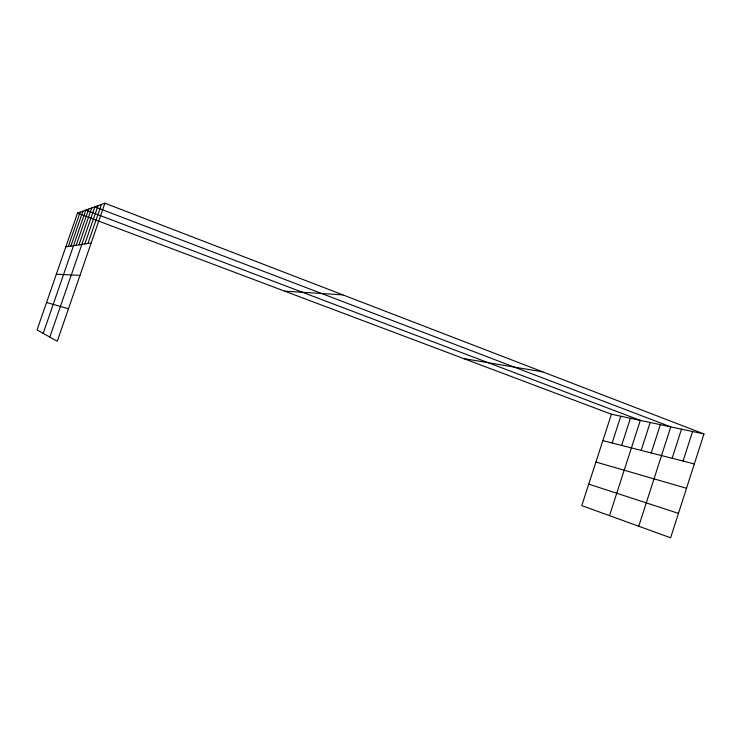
<?xml version="1.0" encoding="UTF-8"?>
<svg xmlns="http://www.w3.org/2000/svg" width="741" height="741" viewBox="0 0 741 741"><rect width="100%" height="100%" fill="white"/><g stroke="black" fill="none" stroke-linecap="round" stroke-linejoin="round"><path stroke-width="1.11" d="M672.152 458.271L681.516 429.169M683.072 461.059L692.566 431.531M703.95 433.957L670.624 537.79L581.768 505.612L611.427 414.228L703.95 433.957L104.898 203.21L77.49 213.13L37.05 329.977L57.261 341.221L104.898 203.21M609.5 515.653L640.307 420.388L85.817 210.12L43.182 333.394M641.178 450.38L650.181 422.49M651.209 452.936L660.333 424.658M638.761 526.249L670.772 426.881L94.82 206.859L49.823 337.081M612.122 442.97L620.791 416.22M621.634 445.397L630.415 418.276M70.858 246.086L82.936 211.157M76.184 245.28L88.707 209.073M78.963 244.863L91.708 207.98M84.826 243.974L98.053 205.692M87.929 243.502L101.406 204.479M68.292 246.475L80.167 212.158M65.819 246.846L91.152 243.02M56.344 274.226L79.991 275.346M284.609 291.139L342.916 294.89M463.616 358.561L542.81 371.889M602.859 440.617L694.326 463.931M46.563 302.485L68.468 308.738M595.912 462.032L686.518 488.263M588.743 484.123L678.46 513.374M77.49 213.13L611.427 414.228"/></g></svg>
